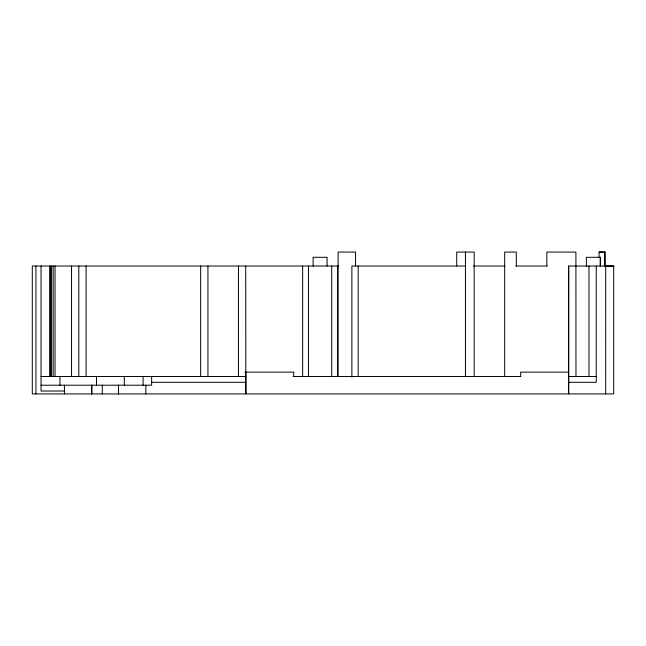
<?xml version="1.0" encoding="UTF-8"?>
<svg xmlns="http://www.w3.org/2000/svg" width="646" height="646" viewBox="0 0 646 646"><rect width="100%" height="100%" fill="white"/><g stroke="black" fill="none" stroke-linecap="round" stroke-linejoin="round"><path stroke-width="0.97" d="M102.302 393.931L102.302 385.21M568.642 266.023L568.642 393.931L568.706 266.023L613.7 266.023L613.7 393.931L32.3 393.931L32.3 266.023L338.512 266.023M613.684 266.023L613.676 266.741L613.684 266.023L604.834 266.023M604.882 266.023L604.906 252.069L604.979 266.741M568.698 372.128L520.676 372.128L520.676 376.489M599.068 252.069L604.882 252.069L599.068 252.069L599.068 257.084M465.451 266.023L351.876 266.023L351.876 377.199M473.397 266.023L504.825 266.023M515.791 266.023L547.081 266.023M244.818 372.128L293.696 372.128L293.696 376.489M41.045 376.489L245.851 376.489M293.114 376.489L520.805 376.489M568.642 376.489L596.258 376.489M151.632 382.303L245.811 382.303L245.851 393.931L245.851 372.128M568.666 382.303L596.258 382.303L596.258 266.023M41.037 385.21L151.632 385.21L151.632 376.489M64.422 391.024L41.037 391.024L41.045 266.023M245.811 382.303L245.714 266.023M605.69 266.023L605.706 393.931M600.328 266.023L600.328 257.302L586.374 257.302L586.374 266.322M600.328 257.302L600.328 266.023M588.99 266.023L588.99 376.489M575.974 376.489L575.909 252.069L546.839 252.069L546.839 266.023M516.315 266.12L516.315 252.069L504.688 252.069L504.688 376.489M474.172 376.489L474.172 252.069L456.73 252.069L456.73 266.023M465.451 252.069L465.451 376.489M358.159 266.023L358.159 376.489M355.558 266.023L355.558 252.069L338.116 252.069L338.116 376.489M337.535 266.023L337.535 376.489M331.721 266.023L331.721 376.489M327.07 266.023L327.07 257.302L313.116 257.302L313.116 266.023M308.465 266.023L308.465 376.489M302.651 266.023L302.651 376.489M238.447 266.023L238.447 376.489M207.939 266.023L207.939 376.489M200.672 266.023L200.672 376.489M145.818 385.21L145.818 393.931M143.089 376.489L143.089 385.21M124.307 376.489L124.307 385.21M96.488 376.489L96.488 385.21M86.079 266.023L86.079 376.489M78.812 266.023L78.812 376.489M71.544 266.023L71.544 376.489M64.422 385.21L64.422 393.931M59.949 376.489L59.949 385.21M55.031 266.023L55.031 376.489M53.158 266.023L53.158 376.489M51.559 266.023L51.559 376.489M50.396 266.023L50.396 376.489M49.766 266.023L49.766 376.489M35.934 266.023L35.934 393.931M91.748 385.21L91.748 393.931L91.748 385.21M118.493 385.21L118.493 393.931L118.493 385.21"/></g></svg>
